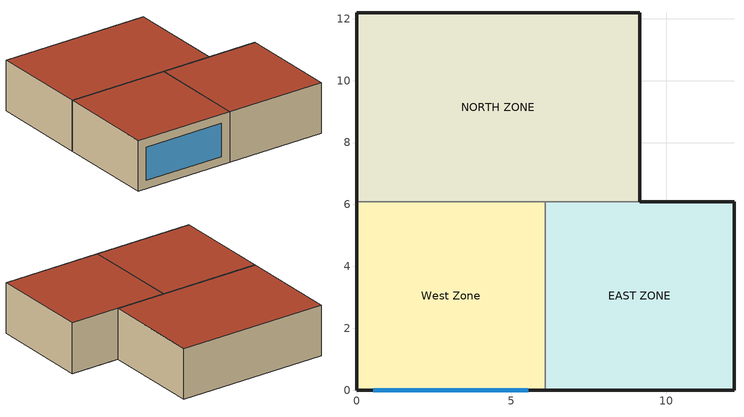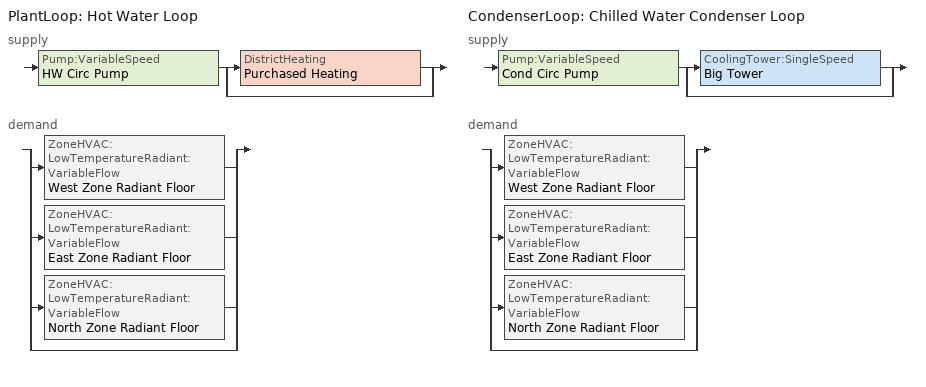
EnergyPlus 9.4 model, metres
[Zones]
West Zone
 floor ground (Slab Floor with Radiant): 0,0 0,6.1 6.1,6.1 6.1,0 z0
 wall outside (EXTWALL80): 0,6.1 0,0 6.1,0 z0:3.05
 wall to NORTH ZONE (PARTITION06): 6.1,6.1 0,6.1 z0:3.05
 wall to EAST ZONE (PARTITION06): 6.1,0 6.1,6.1 z0:3.05
 window (WIN-CON-LIGHT): 0.55,0 5.55,0 z0.5:2.5
 roof outside (ROOF34): 0,6.1 0,0 6.1,0 6.1,6.1 z3.05
EAST ZONE
 floor ground (Slab Floor with Radiant): 6.1,0 6.1,6.1 12.19,6.1 12.19,0 z0
 wall outside (EXTWALL80): 6.1,0 12.19,0 12.19,6.1 9.14,6.1 z0:3.05
 wall to NORTH ZONE (PARTITION06): 9.14,6.1 6.1,6.1 z0:3.05
 roof outside (ROOF34): 6.1,6.1 6.1,0 12.19,0 12.19,6.1 z3.05
NORTH ZONE
 floor ground (Slab Floor with Radiant): 0,6.1 0,12.19 9.14,12.19 9.14,6.1 z0
 wall outside (EXTWALL80): 9.14,6.1 9.14,12.19 0,12.19 0,6.1 z0:3.05
 roof outside (ROOF34): 0,12.19 0,6.1 9.14,6.1 9.14,12.19 z3.05
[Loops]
PlantLoop 'Hot Water Loop'
 supply: Pump:VariableSpeed 'HW Circ Pump' > split
  | DistrictHeating 'Purchased Heating'
  | bypass
 demand: split
  | ZoneHVAC:LowTemperatureRadiant:VariableFlow 'West Zone Radiant Floor'
  | ZoneHVAC:LowTemperatureRadiant:VariableFlow 'East Zone Radiant Floor'
  | ZoneHVAC:LowTemperatureRadiant:VariableFlow 'North Zone Radiant Floor'
  | bypass
CondenserLoop 'Chilled Water Condenser Loop'
 supply: Pump:VariableSpeed 'Cond Circ Pump' > split
  | CoolingTower:SingleSpeed 'Big Tower'
  | bypass
 demand: split
  | ZoneHVAC:LowTemperatureRadiant:VariableFlow 'West Zone Radiant Floor'
  | ZoneHVAC:LowTemperatureRadiant:VariableFlow 'East Zone Radiant Floor'
  | ZoneHVAC:LowTemperatureRadiant:VariableFlow 'North Zone Radiant Floor'
  | bypass
[Building]
NONE: North Axis {deg}=0; Terrain=Suburbs; Loads Convergence Tolerance Value {W}=0.04; Temperature Convergence Tolerance Value {deltaC}=0.4; Solar Distribution=FullInteriorAndExterior; Maximum Number of Warmup Days=25; Minimum Number of Warmup Days=6
[Site:Location]
CHICAGO_IL_USA_WMO_725300: Latitude {deg}=42; Longitude {deg}=-87.88; Time Zone {hr}=-6; Elevation {m}=190
[SizingPeriod:DesignDay] Day of Month=21; Humidity Condition Type=Wetbulb; Barometric Pressure {Pa}=99063; Rain Indicator=No; Snow Indicator=No; Daylight Saving Time Indicator=No; Solar Model Indicator=ASHRAEClearSky
Name | Month | Day Type | Maximum Dry-Bulb Temperature {C} | Daily Dry-Bulb Temperature Range {deltaC} | Wetbulb or DewPoint at Maximum Dry-Bulb {C} | Wind Speed {m/s} | Wind Direction {deg} | Sky Clearness
CHICAGO Ann Htg 99% Condns DB | 1 | WinterDesignDay | -17.3 | 0 | -17.3 | 4.9 | 270 | 0
CHICAGO Ann Clg 1% Condns DB=>MWB | 7 | SummerDesignDay | 31.5 | 10.7 | 10 | 5.3 | 230 | 1
[Site:GroundTemperature:BuildingSurface]
20.03, 20.03, 20.13, 20.3, 20.43, 20.52, 20.62, 20.77, 20.78, 20.55, 20.44, 20.2
[Material] Thermal Absorptance=0.9
Name | Roughness | Thickness {m} | Conductivity {W/m-K} | Density {kg/m3} | Specific Heat {J/kg-K} | Solar Absorptance | Visible Absorptance
A1 - 1 IN STUCCO | Smooth | 0.0253898 | 0.691831 | 1858.142 | 836.8 | 0.92 | 0.92
C4 - 4 IN COMMON BRICK | Rough | 0.101498 | 0.726422 | 1922.216 | 836.8 | 0.76 | 0.76
E1 - 3 / 4 IN PLASTER OR GYP BOARD | Smooth | 0.01905 | 0.726422 | 1601.846 | 836.8 | 0.92 | 0.92
C6 - 8 IN CLAY TILE | Smooth | 0.203302 | 0.570761 | 1121.292 | 836.8 | 0.82 | 0.82
E2 - 1 / 2 IN SLAG OR STONE | Rough | 0.0127102 | 1.435549 | 881.0155 | 1673.6 | 0.55 | 0.55
E3 - 3 / 8 IN FELT AND MEMBRANE | Rough | 0.00954024 | 0.190253 | 1121.292 | 1673.6 | 0.75 | 0.75
B5 - 1 IN DENSE INSULATION | VeryRough | 0.0253898 | 0.0432394 | 91.30524 | 836.8 | 0.5 | 0.5
C12 - 2 IN HW CONCRETE | MediumRough | 0.0509016 | 1.729577 | 2242.585 | 836.8 | 0.65 | 0.65
CONCRETE - DRIED SAND AND GRAVEL 4 IN | MediumRough | 0.1 | 1.29 | 2242.58 | 830 | 0.6 | 0.6
INS - EXPANDED EXT POLYSTYRENE R12 2 IN | Rough | 0.05 | 0.02 | 56.06 | 1210 | 0.5 | 0.5
GYP1 | MediumRough | 0.0127 | 0.7845 | 1842.12 | 988 | 0.5 | 0.5
GYP2 | MediumRough | 0.01905 | 0.7845 | 1842.12 | 988 | 0.5 | 0.5
FINISH FLOORING - TILE 1 / 16 IN | Smooth | 0.0016 | 0.17 | 1922.21 | 1250 | 0.5 | 0.5
[WindowMaterial:Glazing]
WIN-LAY-GLASS-LIGHT: Optical Data Type=SpectralAverage; Thickness {m}=0.003; Solar Transmittance at Normal Incidence=0.9; Front Side Solar Reflectance at Normal Incidence=0.031; Back Side Solar Reflectance at Normal Incidence=0.031; Visible Transmittance at Normal Incidence=0.9; Front Side Visible Reflectance at Normal Incidence=0.05; Back Side Visible Reflectance at Normal Incidence=0.05; Infrared Transmittance at Normal Incidence=0; Front Side Infrared Hemispherical Emissivity=0.84; Back Side Infrared Hemispherical Emissivity=0.84; Conductivity {W/m-K}=0.9
[Construction]
EXTWALL80: A1 - 1 IN STUCCO, C4 - 4 IN COMMON BRICK, E1 - 3 / 4 IN PLASTER OR GYP BOARD
PARTITION06: E1 - 3 / 4 IN PLASTER OR GYP BOARD, C6 - 8 IN CLAY TILE, E1 - 3 / 4 IN PLASTER OR GYP BOARD
ROOF34: E2 - 1 / 2 IN SLAG OR STONE, E3 - 3 / 8 IN FELT AND MEMBRANE, B5 - 1 IN DENSE INSULATION, C12 - 2 IN HW CONCRETE
WIN-CON-LIGHT: WIN-LAY-GLASS-LIGHT
[Construction:InternalSource]
Slab Floor with Radiant: 4, 4, 1, 0.1524, 0, CONCRETE - DRIED SAND AND GRAVEL 4 IN, INS - EXPANDED EXT POLYSTYRENE R12 2 IN, GYP1, GYP2, FINISH FLOORING - TILE 1 / 16 IN
[Zone] Type=1; Multiplier=1; Ceiling Height {m}=autocalculate; Volume {m3}=autocalculate
West Zone; EAST ZONE; NORTH ZONE
[Sizing:Zone] Zone Cooling Design Supply Air Temperature Input Method=SupplyAirTemperature; Zone Cooling Design Supply Air Temperature {C}=16; Zone Heating Design Supply Air Temperature Input Method=SupplyAirTemperature; Zone Heating Design Supply Air Temperature {C}=40; Zone Cooling Design Supply Air Humidity Ratio {kgWater/kgDryAir}=0.009; Zone Heating Design Supply Air Humidity Ratio {kgWater/kgDryAir}=0.004; Zone Heating Sizing Factor=0; Zone Cooling Sizing Factor=0; Cooling Design Air Flow Method=DesignDay; Cooling Design Air Flow Rate {m3/s}=0; Heating Design Air Flow Method=DesignDay; Heating Design Air Flow Rate {m3/s}=0; Account for Dedicated Outdoor Air System=No; Dedicated Outdoor Air System Control Strategy=NeutralSupplyAir; Dedicated Outdoor Air Low Setpoint Temperature for Design {C}=autosize; Dedicated Outdoor Air High Setpoint Temperature for Design {C}=autosize
Name | Design Specification Outdoor Air Object
West Zone | SZ DSOA West Zone
EAST ZONE | SZ DSOA EAST ZONE
NORTH ZONE | SZ DSOA NORTH ZONE
[DesignSpecification:OutdoorAir] Outdoor Air Method=flow/person; Outdoor Air Flow per Person {m3/s-person}=0.00944; Outdoor Air Flow per Zone Floor Area {m3/s-m2}=0; Outdoor Air Flow per Zone {m3/s}=0
SZ DSOA West Zone; SZ DSOA EAST ZONE; SZ DSOA NORTH ZONE
[Sizing:Plant]
Name | Loop Type | Design Loop Exit Temperature {C} | Loop Design Temperature Difference {deltaC}
Hot Water Loop | heating | 60 | 10
Chilled Water Condenser Loop | cooling | 6.7 | 2
[People] Number of People Schedule=BLDG Sch   1; Number of People Calculation Method=people; Fraction Radiant=0.3; Activity Level Schedule=Activity Sch; Carbon Dioxide Generation Rate {m3/s-W}=3.82E-8; Mean Radiant Temperature Calculation Type=zoneaveraged; Work Efficiency Schedule=Work Eff Sch; Clothing Insulation Calculation Method=ClothingInsulationSchedule; Clothing Insulation Schedule=Clothing Sch; Air Velocity Schedule=Air Velo Sch; Thermal Comfort Model 1 Type=FANGER
Name | Zone or ZoneList | Number of People
West Zone | West Zone | 3
EAST ZONE | EAST ZONE | 3
NORTH ZONE | NORTH ZONE | 4
[Lights] Schedule=BLDG Sch   3; Design Level Calculation Method=LightingLevel; Return Air Fraction=0; Fraction Radiant=0.2; Fraction Visible=0.2; Fraction Replaceable=0
Name | Zone or ZoneList | Lighting Level {W}
EAST ZONE Lights 1 | EAST ZONE | 1464.375
NORTH ZONE Lights 1 | NORTH ZONE | 878.6252
[ElectricEquipment] Schedule=BLDG Sch   2; Design Level Calculation Method=EquipmentLevel; Fraction Latent=0; Fraction Radiant=0.3; Fraction Lost=0
Name | Zone or ZoneList | Design Level {W}
West Zone ElecEq 1 | West Zone | 2928.751
EAST ZONE ElecEq 1 | EAST ZONE | 1464.375
NORTH ZONE ElecEq 1 | NORTH ZONE | 2928.751
[ZoneInfiltration:DesignFlowRate] Schedule=ON; Design Flow Rate Calculation Method=flow/zone; Constant Term Coefficient=1; Temperature Term Coefficient=0; Velocity Term Coefficient=0; Velocity Squared Term Coefficient=0
Name | Zone or ZoneList | Design Flow Rate {m3/s}
West Zone Infil 1 | West Zone | 0.01
EAST ZONE Infil 1 | EAST ZONE | 0.01
NORTH ZONE Infil 1 | NORTH ZONE | 0.015
[ZoneControl:Thermostat] Control Type Schedule=Zone Control Type Sched; Control 1=Heating Setpoint with SB; Control 2=Cooling Setpoint with SB
Name | Zone or ZoneList
Zone 1 Thermostat | West Zone
Zone 2 Thermostat | EAST ZONE
Zone 3 Thermostat | NORTH ZONE
[ThermostatSetpoint:SingleHeating]
Heating Setpoint with SB: Setpoint Temperature Schedule=Heating Setpoints
[ThermostatSetpoint:SingleCooling]
Cooling Setpoint with SB: Setpoint Temperature Schedule=Cooling Setpoints
[ZoneHVAC:LowTemperatureRadiant:VariableFlow] Availability Schedule=RadiantSysAvailSched; Fluid to Radiant Surface Heat Transfer Model=ConvectionOnly; Hydronic Tubing Inside Diameter {m}=0.012; Hydronic Tubing Outside Diameter {m}=0.016; Hydronic Tubing Length {m}=400; Hydronic Tubing Conductivity {W/m-K}=0.35; Temperature Control Type=MeanAirTemperature; Setpoint Control Type=HalfFlowPower; Heating Design Capacity Method=HeatingDesignCapacity; Heating Design Capacity {W}=Autosize; Heating Control Temperature Schedule=Radiant Heating Setpoints; Cooling Design Capacity Method=CoolingDesignCapacity; Cooling Design Capacity {W}=Autosize; Cooling Control Throttling Range {deltaC}=2; Cooling Control Temperature Schedule=Radiant Cooling Setpoints; Design Object=JermyDesignObject1
Name | Zone | Surface Name or Radiant Surface Group | Maximum Hot Water Flow {m3/s} | Maximum Cold Water Flow {m3/s} | Heating Control Throttling Range {deltaC}
West Zone Radiant Floor | West Zone | Zn001:Flr001 | 0.00008 | 0.0025
East Zone Radiant Floor | East Zone | Zn002:Flr001 | 0.00008 | 0.0025 | 2
North Zone Radiant Floor | North Zone | Zn003:Flr001 | 0.0001 | 0.0035 | 2
[ZoneHVAC:LowTemperatureRadiant:VariableFlow:Design]
Name | Heating Control Throttling Range {deltaC}
JermyDesignObject1 | 2
JermyDesignObject2 | 3
[Zone equipment]
West Zone: West Zone Radiant Floor
EAST ZONE: East Zone Radiant Floor
NORTH ZONE: North Zone Radiant Floor
[Pump:VariableSpeed] Design Pump Head {Pa}=300000; Motor Efficiency=0.87; Fraction of Motor Inefficiencies to Fluid Stream=0; Coefficient 3 of the Part Load Performance Curve=0; Coefficient 4 of the Part Load Performance Curve=0; Design Minimum Flow Rate {m3/s}=0; Pump Control Type=INTERMITTENT
Name | Design Maximum Flow Rate {m3/s} | Design Power Consumption {W} | Coefficient 1 of the Part Load Performance Curve | Coefficient 2 of the Part Load Performance Curve
Cond Circ Pump | 0.0085 | 3300 | 0 | 1
HW Circ Pump | 0.0043 | 2000 | 1 | 0
[DistrictHeating]
Purchased Heating: Nominal Capacity {W}=1000000
[CoolingTower:SingleSpeed]
Big Tower: Design Water Flow Rate {m3/s}=0.0085; Design Air Flow Rate {m3/s}=16; Design Fan Power {W}=1000; Design U-Factor Times Area Value {W/K}=1750; Free Convection Regime Air Flow Rate {m3/s}=0; Free Convection Regime U-Factor Times Area Value {W/K}=0
[PlantLoop]
Hot Water Loop: Fluid Type=Water; Plant Equipment Operation Scheme=Hot Loop Operation; Maximum Loop Temperature {C}=100; Minimum Loop Temperature {C}=10; Maximum Loop Flow Rate {m3/s}=0.0043; Minimum Loop Flow Rate {m3/s}=0; Plant Loop Volume {m3}=autocalculate; Load Distribution Scheme=Optimal
[CondenserLoop]
Chilled Water Condenser Loop: Fluid Type=Water; Condenser Equipment Operation Scheme=Tower Loop Operation; Maximum Loop Temperature {C}=80; Minimum Loop Temperature {C}=10; Maximum Loop Flow Rate {m3/s}=0.0085; Minimum Loop Flow Rate {m3/s}=0; Condenser Loop Volume {m3}=autocalculate; Load Distribution Scheme=SequentialLoad
[SetpointManager:FollowOutdoorAirTemperature]
MyCondenserControl: Control Variable=Temperature; Reference Temperature Type=OutdoorAirWetBulb; Offset Temperature Difference {deltaC}=0; Maximum Setpoint Temperature {C}=80; Minimum Setpoint Temperature {C}=10; Setpoint Node or NodeList=Condenser Supply Outlet Node
[PlantEquipmentList]
heating plant: Purchased Heating
[CondenserEquipmentList]
All Towers: Big Tower
[PlantEquipmentOperation:CoolingLoad]
Year Round Tower Operation: Load Range 1 Lower Limit {W}=0; Load Range 1 Upper Limit {W}=90000000; Range 1 Equipment List=All Towers
[PlantEquipmentOperation:HeatingLoad]
Purchased Only: Load Range 1 Lower Limit {W}=0; Load Range 1 Upper Limit {W}=1000000; Range 1 Equipment List=heating plant
[PlantEquipmentOperationSchemes]
Hot Loop Operation: Control Scheme 1=Purchased Only; Control Scheme 1 Schedule=ON
[CondenserEquipmentOperationSchemes]
Tower Loop Operation: Control Scheme 1=Year Round Tower Operation; Control Scheme 1 Schedule=ON
[SetpointManager:Scheduled]
Hot Water Loop Setpoint Manager: Control Variable=Temperature; Schedule=HW Loop Temp Schedule; Setpoint Node or NodeList=Hot Water Loop Setpoint Node List
[Schedule:Compact]
ACTIVITY SCH: Through: 12/31, For: Alldays, Until: 24:00, 131.8
WORK EFF SCH: Through: 12/31, For: Alldays, Until: 24:00, 0
CLOTHING SCH; ON; RADIANTSYSAVAILSCHED: Through: 12/31, For: Alldays, Until: 24:00, 1
AIR VELO SCH: Through: 12/31, For: Alldays, Until: 24:00, 0.137
BLDG SCH   1: Through: 12/31, For: Weekdays SummerDesignDay WinterDesignDay, Until: 6:00, 0, Until: 7:00, 0.1, Until: 8:00, 0.5, Until: 12:00, 1, Until: 13:00, 0.5, Until: 16:00, 1, Until: 17:00, 0.5, Until: 18:00, 0.1, Until: 24:00, 0, For: Sunday Saturday Holiday CustomDay1 CustomDay2, Until: 24:00, 0
BLDG SCH   2: Through: 12/31, For: Weekdays SummerDesignDay WinterDesignDay, Until: 8:00, 0, Until: 18:00, 1, Until: 24:00, 0, For: Sunday Saturday Holiday CustomDay1 CustomDay2, Until: 24:00, 0
BLDG SCH   3: Through: 12/31, For: Weekdays SummerDesignDay WinterDesignDay, Until: 6:00, 0.05, Until: 7:00, 0.2, Until: 17:00, 1, Until: 18:00, 0.5, Until: 24:00, 0.05, For: Sunday Saturday Holiday CustomDay1 CustomDay2, Until: 24:00, 0.05
HW LOOP TEMP SCHEDULE: Through: 12/31, For: Alldays, Until: 24:00, 60
HEATING SETPOINTS: Through: 12/31, For: Alldays, Until: 7:00, 15, Until: 17:00, 20, Until: 24:00, 15
COOLING SETPOINTS: Through: 3/31, For: Alldays, Until: 24:00, 50, Through: 9/30, For: Alldays, Until: 24:00, 24, Through: 12/31, For: Alldays, Until: 24:00, 50
ZONE CONTROL TYPE SCHED: Through: 3/31, For: Alldays, Until: 24:00, 1, Through: 9/30, For: Alldays, Until: 24:00, 2, Through: 12/31, For: Alldays, Until: 24:00, 1
RADIANT HEATING SETPOINTS: Through: 12/31, For: Alldays, Until: 7:00, 12, Until: 17:00, 17, Until: 24:00, 12
RADIANT COOLING SETPOINTS: Through: 12/31, For: Alldays, Until: 24:00, 20
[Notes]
RadLoTempHydrCoolTowerCondFD.idf
Basic file description:  1 story building divided into 3 interior conditioned zones. Roof with no plenum.
No ground contact with floor.
Highlights:              Hydronic low temperature radiant system heats and cools
"Chilled" water provided only by a cooling tower
Simulation Location/Run: CHICAGO_IL_USA_WMO_725300, 2 design days, 1 run period,
Run Control executes the design days only.
Location:                Chicago, IL
Design Days:             CHICAGO_IL_USA Annual Heating 99%, MaxDB=-17.3°C
CHICAGO_IL_USA Annual Cooling DRY (DB=>MWB) 1%, MaxDB=31.5°C MWB=10°C
Run Period (Weather File): none
Run Control:             No Zone or System sizing required (design days only, see RUN CONTROL object)
Building: Single floor rectangular L-shaped building 40 ft south wall, 40 ft west wall, zone height 10 feet.
There is a single window in the West Zone south wall. The walls are 1 in stucco over 4 in common brick
and gypboard. The roof is a built up roof with 1/2 in stone over 3/8 in felt over 1 in dense insulation
supported by 2 in heavy weight concrete. The window is single pane 3mm clear.
The window to wall ratio is approximately 0.07.
The building is oriented due north.
Floor Area:        130.1 m2 (1403 ft2)
Number of Stories: 1
Zone Description Details:
|       West         |         East           |    window = *
Internal gains description:     ZONE West      - lighting is 0 watts, equip is 2928.751 watts, 3 occupants
Internal gains description:     ZONE North     - lighting is 878.6252 watts, equip is 2928.751 watts, 4 occupants
Internal gains description:     ZONE East      - lighting is 1464.375 watts, equip is 1464.375 watts, 3 occupants
Interzone Surfaces:             3 interzone surfaces (see diagram)
Internal Mass:                  None
Windows:                        1 - single pane clear 3mm glass
Detached Shading:               None
Daylight:                       None
Natural Ventilation:            None
Compact Schedules:              Yes
Solair Distribution:            FullInteriorAndExterior
HVAC:                           A hydronic low temperature radiant system is used for heating and cooling.  The
hot water is provided by purchased heating while "chilled" water is supplied
solely by a cooling tower.  No other systems are present to provide conditioning.
Zonal Equipment:                LOW TEMP RADIANT SYSTEM:HYDRONIC
Central Air Handling Equipment: No
System Equipment Autosize:      No (condenser and hot water loop volumes are autosized)
Purchased Cooling:              No
Purchased Heating:              No
Purchased Chilled Water:        No
Purchased Hot Water:            Yes
Coils:                          None
Pumps:                          Pump:VariableSpeed
Boilers:                        None
Chillers:                       None
Towers:                         2 ea. COOLING TOWER:SINGLE SPEED in series (leaving water set point = 35 C, each
towers UA = 175, water flow rate = 0.0011 m3/s, air flow rate = 8 m3/s, capacity is
determined using UA and Design Water Flow Rate method)
Standard Reports:               None
Timestep or Hourly Variables:   Timestep
Time bins Report:               None
HTML Report:                    None
Environmental Emissions:        None
Utility Tariffs:                None
